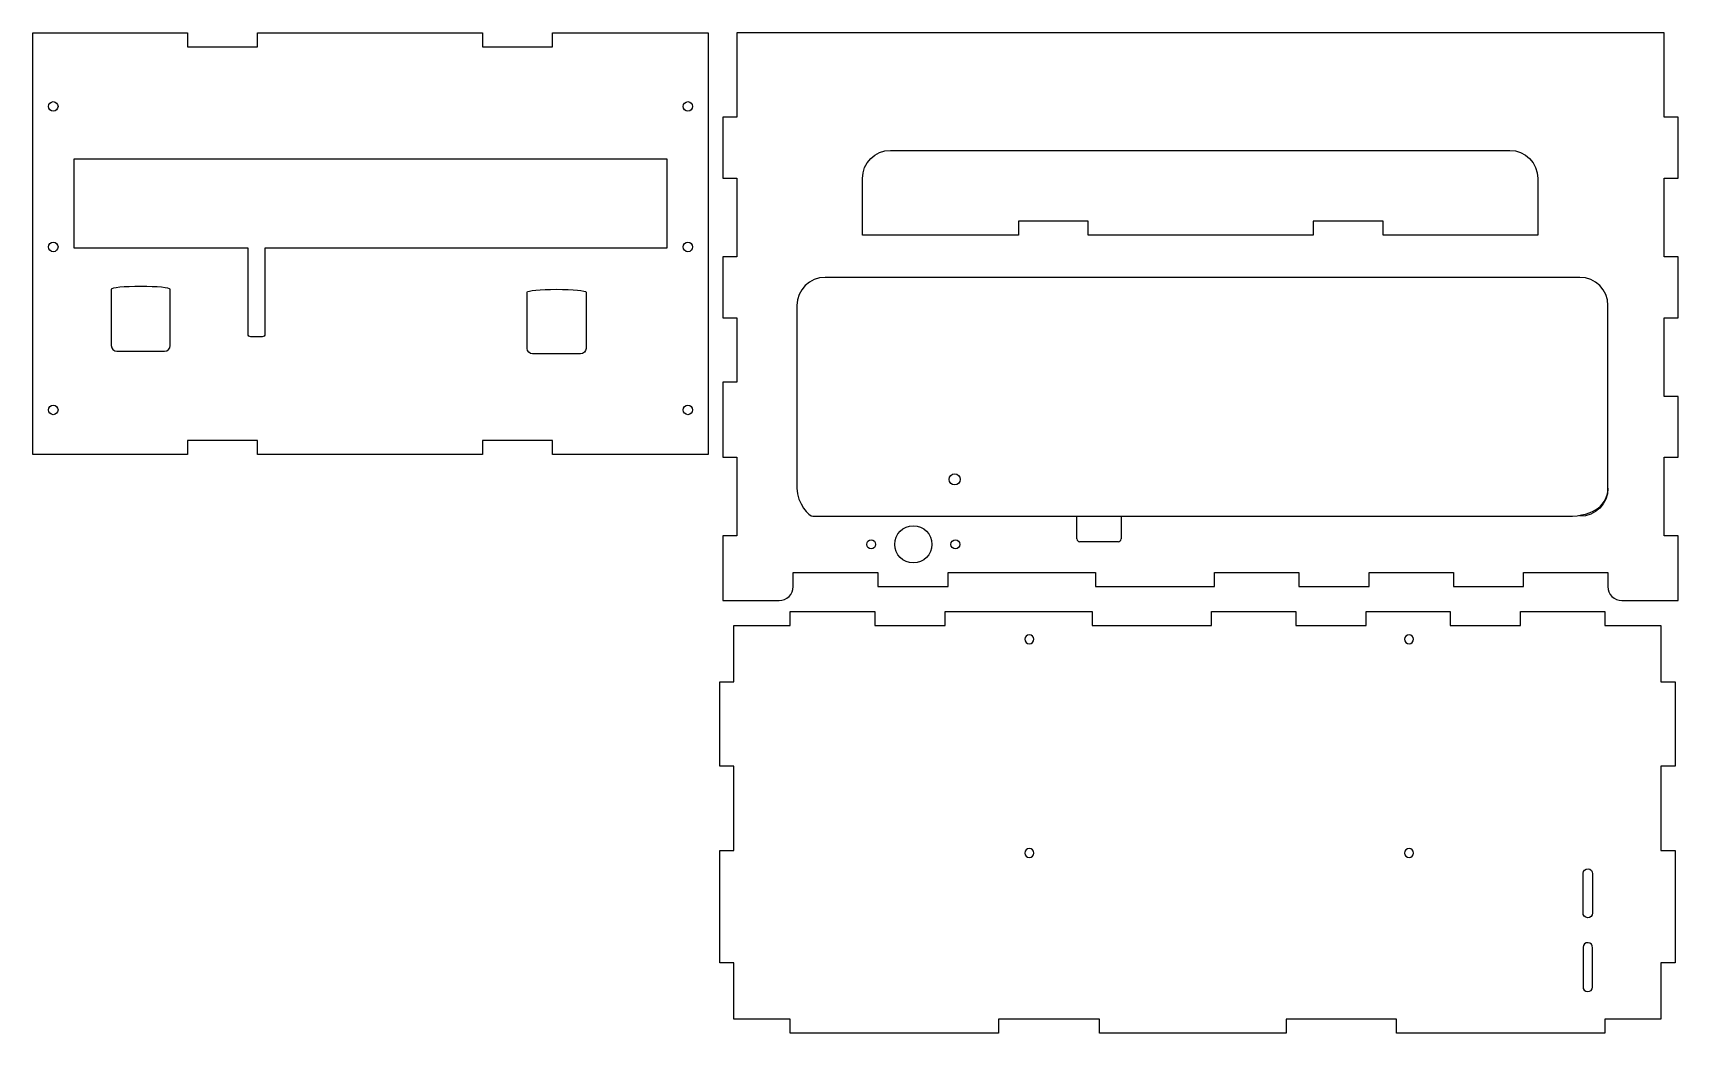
# Model space of a CAD drawing. Extents: x 7 to 593, y 38 to 394.
import ezdxf

# ---------------------------------------------------------------- set-up
doc = ezdxf.new("R2010")
doc.units = 0
doc.layers.add('BrailleRAP_V5_600x400_planche2', color=7, linetype='CONTINUOUS')

msp = doc.modelspace()

# ---------------------------------------------------------------- linework, layer by layer
at = {"layer": 'BrailleRAP_V5_600x400_planche2', "color": 3}
for points in [[(7.141351, 244.312002), (7.141351, 394.312051), (62.2022, 394.312051), (62.2022, 389.312131), (87.044457, 389.312131), (87.044457, 394.312051), (167.202269, 394.312051), (167.202269, 389.312131), (192.044527, 389.312131), (192.044527, 394.312051), (247.531531, 394.312051), (247.531531, 244.312002), (192.044527, 244.312002), (192.044527, 249.311921), (167.202269, 249.311921), (167.202269, 244.312002), (87.044457, 244.312002), (87.044457, 249.311921), (62.2022, 249.311921), (62.2022, 244.312002)], [(14.388147, 366.449275)], [(240.284558, 366.449275)], [(14.388147, 319.849272)], [(240.284558, 319.849272)], [(35.028786, 303.067174)], [(14.388147, 258.449289)], [(240.288227, 261.84929)], [(333.243264, 235.436007)], [(303.928032, 212.312024)], [(313.928011, 212.312024)], [(337.128018, 212.312024)], [(276.669423, 188.395067), (306.826983, 188.395067), (306.826983, 183.395148), (331.826932, 183.395148), (331.826932, 188.395067), (384.248298, 188.395067), (384.248298, 183.395148), (426.669472, 183.395148), (426.669472, 188.395067), (456.66934, 188.395067), (456.66934, 183.395148), (481.66929, 183.395148), (481.66929, 188.395067), (511.669511, 188.395067), (511.669511, 183.395148), (536.66946, 183.395148), (536.66946, 188.395067), (566.669329, 188.395067), (566.669329, 183.395148), (586.669359, 183.395148), (586.669359, 163.395118), (591.669279, 163.395118), (591.669279, 133.395249), (586.669359, 133.395249), (586.669359, 103.395028), (591.669279, 103.395028), (591.669279, 63.394968), (586.669359, 63.394968), (586.669359, 43.394938), (566.669329, 43.394938), (566.669329, 38.395018), (492.488631, 38.395018), (492.488631, 43.394938), (453.291493, 43.394938), (453.291493, 38.395018), (386.748081, 38.395018), (386.748081, 43.394938), (350.850473, 43.394938), (350.850473, 38.395018), (276.669423, 38.395018), (276.669423, 43.394938), (256.669392, 43.394938), (256.669392, 63.394968), (251.669473, 63.394968), (251.669473, 103.395028), (256.669392, 103.395028), (256.669392, 133.395249), (251.669473, 133.395249), (251.669473, 163.395118), (256.669392, 163.395118), (256.669392, 183.395148), (276.669423, 183.395148)], [(361.805423, 176.958929)], [(497.005668, 176.958929)], [(361.805423, 100.858803)], [(497.005668, 100.858803)], [(558.930337, 81.248768)]]:
    msp.add_lwpolyline(points, close=True, dxfattribs=at)
for points in [[(572.761766, 192.312029), (592.761796, 192.312029), (592.761796, 215.312082), (587.761877, 215.312082), (587.761877, 243.312053), (592.761796, 243.312053), (592.761796, 264.978605), (587.761877, 264.978605), (587.761877, 292.978577), (592.761796, 292.978577), (592.761796, 314.645482), (587.761877, 314.645482), (587.761877, 342.645453), (592.761796, 342.645453), (592.761796, 364.312006), (587.761877, 364.312006), (587.761877, 394.311874), (257.76191, 394.311874), (257.76191, 364.312006)], [(257.76191, 364.312006), (252.761991, 364.312006), (252.761991, 342.645453), (257.76191, 342.645453), (257.76191, 314.645482), (252.761991, 314.645482), (252.761991, 292.978577), (257.76191, 292.978577), (257.76191, 269.978525), (252.761991, 269.978525), (252.761991, 243.312053), (257.76191, 243.312053), (257.76191, 215.312082), (252.761991, 215.312082), (252.761991, 192.312029), (272.762021, 192.312029)], [(312.423767, 352.511977), (532.822736, 352.511977)], [(21.838179, 349.447009), (232.83809, 349.447009), (232.83809, 317.704418), (89.727085, 317.704418), (89.727085, 287.145044)], [(83.726335, 287.145044), (83.726335, 317.704418), (21.838179, 317.704418), (21.838179, 349.447009)], [(357.919399, 327.312003), (357.919399, 322.312084), (302.423575, 322.312084), (302.423575, 342.512139)], [(542.822575, 342.512139), (542.822575, 322.312084), (487.761726, 322.312084), (487.761726, 327.312003), (462.919469, 327.312003), (462.919469, 322.312084), (382.76201, 322.312084), (382.76201, 327.312003), (357.919399, 327.312003)], [(557.80667, 307.312043), (289.112424, 307.312043)], [(35.028786, 303.067174), (35.028786, 283.067144)], [(56.028941, 283.067144), (56.028941, 303.067174)], [(183.028797, 282.067125), (183.028797, 302.067155)], [(204.028952, 302.067155), (204.028952, 282.067125)], [(279.112232, 297.311852), (279.112232, 232.311843)], [(567.806508, 232.311843), (567.806508, 297.311852)], [(88.727313, 286.144919), (84.726108, 286.144919)], [(37.028684, 281.067247), (54.028691, 281.067247)], [(202.028702, 280.067228), (185.028694, 280.067228)], [(284.712226, 222.312004), (553.406473, 222.312004)], [(378.745176, 214.24821), (378.745176, 222.312004)], [(394.467952, 222.312039), (394.467952, 214.248245)], [(393.467968, 213.248226), (379.745266, 213.248226)], [(277.76194, 197.311949), (277.76194, 202.311868), (307.9195, 202.311868), (307.9195, 197.311949), (332.91945, 197.311949), (332.91945, 202.311868), (385.340815, 202.311868), (385.340815, 197.311949), (427.761989, 197.311949), (427.761989, 202.311868), (457.761858, 202.311868), (457.761858, 197.311949), (482.761807, 197.311949), (482.761807, 202.311868), (512.762029, 202.311868), (512.762029, 197.311949), (537.761978, 197.311949), (537.761978, 202.311868), (567.761847, 202.311868), (567.761847, 197.311949)], [(558.930337, 81.248768), (558.930337, 95.07166)], [(562.325823, 95.07166), (562.325823, 81.248768)], [(558.930337, 68.771654), (558.930337, 54.948762)], [(562.325823, 54.948762), (562.325823, 68.771654)]]:
    msp.add_lwpolyline(points, dxfattribs=at)
for points in [[(12.688111, 368.149311), (12.688111, 369.088052), (13.449405, 369.849347), (14.388147, 369.849347)], [(14.388147, 369.849347), (15.326889, 369.849347), (16.088183, 369.088052), (16.088183, 368.149311)], [(238.584522, 368.149311), (238.584522, 369.088052), (239.345817, 369.849347), (240.284558, 369.849347)], [(240.284558, 369.849347), (241.2233, 369.849347), (241.984595, 369.088052), (241.984595, 368.149311)], [(14.388147, 366.449275), (13.449405, 366.449275), (12.688111, 367.210216), (12.688111, 368.149311)], [(16.088183, 368.149311), (16.088183, 367.210216), (15.326889, 366.449275), (14.388147, 366.449275)], [(240.284558, 366.449275), (239.345817, 366.449275), (238.584522, 367.210216), (238.584522, 368.149311)], [(241.984595, 368.149311), (241.984595, 367.210216), (241.2233, 366.449275), (240.284558, 366.449275)], [(302.423575, 342.512139), (302.423575, 348.034875), (306.900678, 352.511977), (312.423767, 352.511977)], [(532.822736, 352.511977), (538.345472, 352.511977), (542.822575, 348.034875), (542.822575, 342.512139)], [(12.688111, 318.149235), (12.688111, 319.08833), (13.449405, 319.849272), (14.388147, 319.849272)], [(14.388147, 316.449199), (13.449405, 316.449199), (12.688111, 317.210494), (12.688111, 318.149235)], [(14.388147, 319.849272), (15.326889, 319.849272), (16.088183, 319.08833), (16.088183, 318.149235)], [(16.088183, 318.149235), (16.088183, 317.210494), (15.326889, 316.449199), (14.388147, 316.449199)], [(238.584522, 318.149235), (238.584522, 319.08833), (239.345817, 319.849272), (240.284558, 319.849272)], [(240.284558, 316.449199), (239.345817, 316.449199), (238.584522, 317.210494), (238.584522, 318.149235)], [(240.284558, 319.849272), (241.2233, 319.849272), (241.984595, 319.08833), (241.984595, 318.149235)], [(241.984595, 318.149235), (241.984595, 317.210494), (241.2233, 316.449199), (240.284558, 316.449199)], [(289.112424, 307.312043), (283.589335, 307.312043), (279.112232, 302.834941), (279.112232, 297.311852)], [(567.806508, 297.311852), (567.806508, 302.834941), (563.329406, 307.312043), (557.80667, 307.312043)], [(45.528864, 304.074002), (39.729903, 304.074002), (35.028786, 303.623152), (35.028786, 303.067174)], [(56.028941, 303.067174), (56.028941, 303.623152), (51.327825, 304.074002), (45.528864, 304.074002)], [(183.028797, 302.067155), (183.028797, 302.623133), (187.729914, 303.073983), (193.528875, 303.073983)], [(193.528875, 303.073983), (199.327836, 303.073983), (204.028952, 302.623133), (204.028952, 302.067155)], [(84.726108, 286.144919), (84.17401, 286.144919), (83.726335, 286.592594), (83.726335, 287.145044)], [(89.727085, 287.145044), (89.727085, 286.592594), (89.27941, 286.144919), (88.727313, 286.144919)], [(35.028786, 283.067144), (35.028786, 281.962597), (35.924136, 281.067247), (37.028684, 281.067247)], [(54.028691, 281.067247), (55.133239, 281.067247), (56.028941, 281.962597), (56.028941, 283.067144)], [(185.028694, 280.067228), (183.924147, 280.067228), (183.028797, 280.962578), (183.028797, 282.067125)], [(204.028952, 282.067125), (204.028952, 280.962578), (203.133249, 280.067228), (202.028702, 280.067228)], [(12.688111, 260.149325), (12.688111, 261.088066), (13.449405, 261.849361), (14.388147, 261.849361)], [(14.388147, 258.449289), (13.449405, 258.449289), (12.688111, 259.210583), (12.688111, 260.149325)], [(14.388147, 261.849361), (15.326889, 261.849361), (16.088183, 261.088066), (16.088183, 260.149325)], [(16.088183, 260.149325), (16.088183, 259.210583), (15.326889, 258.449289), (14.388147, 258.449289)], [(238.588191, 260.149254), (238.588191, 261.088349), (239.349486, 261.84929), (240.288227, 261.84929)], [(240.288227, 258.449218), (239.349486, 258.449218), (238.588191, 259.210512), (238.588191, 260.149254)], [(240.288227, 261.84929), (241.226969, 261.84929), (241.988263, 261.088349), (241.988263, 260.149254)], [(241.988263, 260.149254), (241.988263, 259.210512), (241.226969, 258.449218), (240.288227, 258.449218)], [(333.243264, 235.436007), (333.243264, 236.540554), (334.138614, 237.435904), (335.243162, 237.435904)], [(335.243162, 233.43611), (334.138614, 233.43611), (333.243264, 234.33146), (333.243264, 235.436007)], [(335.243162, 237.435904), (336.347709, 237.435904), (337.243412, 236.540554), (337.243412, 235.436007)], [(337.243412, 235.436007), (337.243412, 234.33146), (336.347709, 233.43611), (335.243162, 233.43611)], [(279.112232, 232.311843), (279.112232, 226.789107), (283.589335, 222.312004), (284.712226, 222.312004)], [(553.406473, 222.312004), (563.329406, 222.312004), (567.806508, 226.789107), (567.806508, 232.311843)], [(567.806508, 232.312019), (567.806508, 226.789283), (563.329406, 222.31218), (557.80667, 222.31218)], [(313.928011, 212.312024), (313.928011, 215.957277), (316.882878, 218.912143), (320.528131, 218.912143)], [(320.528131, 218.912143), (324.173031, 218.912143), (327.127897, 215.957277), (327.127897, 212.312024)], [(303.928032, 212.312024), (303.928032, 213.195733), (304.644523, 213.911871), (305.527879, 213.911871)], [(305.527879, 210.712177), (304.644523, 210.712177), (303.928032, 211.428316), (303.928032, 212.312024)], [(305.527879, 213.911871), (306.411587, 213.911871), (307.128079, 213.195733), (307.128079, 212.312024)], [(307.128079, 212.312024), (307.128079, 211.428316), (306.411587, 210.712177), (305.527879, 210.712177)], [(320.528131, 205.711905), (316.882878, 205.711905), (313.928011, 208.666772), (313.928011, 212.312024)], [(327.127897, 212.312024), (327.127897, 208.666772), (324.173031, 205.711905), (320.528131, 205.711905)], [(333.927971, 212.312024), (333.927971, 213.195733), (334.644462, 213.911871), (335.528171, 213.911871)], [(335.528171, 210.712177), (334.644462, 210.712177), (333.927971, 211.428316), (333.927971, 212.312024)], [(335.528171, 213.911871), (336.411526, 213.911871), (337.128018, 213.195733), (337.128018, 212.312024)], [(337.128018, 212.312024), (337.128018, 211.428316), (336.411526, 210.712177), (335.528171, 210.712177)], [(378.745176, 214.24821), (378.745176, 213.696113), (379.192851, 213.248085), (379.745301, 213.248085)], [(393.467968, 213.248226), (394.020065, 213.248226), (394.468093, 213.695901), (394.468093, 214.248351)], [(272.762021, 192.312029), (275.523212, 192.312029), (277.76194, 194.550404), (277.76194, 197.311949)], [(567.761847, 197.311949), (567.761847, 194.550404), (570.000574, 192.312029), (572.761766, 192.312029)], [(361.805423, 180.158976), (360.921714, 180.158976), (360.205575, 179.442485), (360.205575, 178.558776)], [(360.205575, 178.558776), (360.205575, 177.675421), (360.921714, 176.958929), (361.805423, 176.958929)], [(363.40527, 178.558776), (363.40527, 179.442485), (362.689131, 180.158976), (361.805423, 180.158976)], [(361.805423, 176.958929), (362.689131, 176.958929), (363.40527, 177.675421), (363.40527, 178.558776)], [(497.005668, 180.158976), (496.12196, 180.158976), (495.405821, 179.442485), (495.405821, 178.558776)], [(495.405821, 178.558776), (495.405821, 177.675421), (496.12196, 176.958929), (497.005668, 176.958929)], [(498.605868, 178.558776), (498.605868, 179.442485), (497.889376, 180.158976), (497.005668, 180.158976)], [(497.005668, 176.958929), (497.889376, 176.958929), (498.605868, 177.675421), (498.605868, 178.558776)], [(361.805423, 104.05885), (360.921714, 104.05885), (360.205575, 103.342358), (360.205575, 102.45865)], [(360.205575, 102.45865), (360.205575, 101.575294), (360.921714, 100.858803), (361.805423, 100.858803)], [(363.40527, 102.45865), (363.40527, 103.342358), (362.689131, 104.05885), (361.805423, 104.05885)], [(361.805423, 100.858803), (362.689131, 100.858803), (363.40527, 101.575294), (363.40527, 102.45865)], [(497.005668, 104.05885), (496.12196, 104.05885), (495.405821, 103.342358), (495.405821, 102.45865)], [(495.405821, 102.45865), (495.405821, 101.575294), (496.12196, 100.858803), (497.005668, 100.858803)], [(498.605868, 102.45865), (498.605868, 103.342358), (497.889376, 104.05885), (497.005668, 104.05885)], [(497.005668, 100.858803), (497.889376, 100.858803), (498.605868, 101.575294), (498.605868, 102.45865)], [(558.930337, 95.07166), (558.927162, 95.130574), (558.927162, 95.18984), (558.930337, 95.248754)], [(558.930337, 95.248754), (558.979374, 96.186437), (559.779121, 96.90681), (560.716804, 96.857773)], [(560.716804, 96.857773), (561.654135, 96.808737), (562.374507, 96.00899), (562.325823, 95.07166)], [(560.539357, 79.462302), (559.601674, 79.511338), (558.881301, 80.311085), (558.930337, 81.248768)], [(562.325823, 81.071674), (562.276787, 80.133991), (561.47704, 79.413618), (560.539357, 79.462302)], [(562.325823, 81.248768), (562.328646, 81.189854), (562.328646, 81.130588), (562.325823, 81.071674)], [(560.716804, 70.557767), (559.779121, 70.606804), (558.979374, 69.886431), (558.930337, 68.948748)], [(562.325823, 68.771654), (562.374507, 69.708984), (561.654135, 70.508731), (560.716804, 70.557767)], [(558.930337, 68.948748), (558.927162, 68.889834), (558.927162, 68.830568), (558.930337, 68.771654)], [(558.930337, 54.948762), (558.881301, 54.011079), (559.601674, 53.211332), (560.539357, 53.162296)], [(560.539357, 53.162296), (561.47704, 53.113612), (562.276787, 53.833985), (562.325823, 54.771668)], [(562.325823, 54.771668), (562.328646, 54.830582), (562.328646, 54.889848), (562.325823, 54.948762)]]:
    msp.add_open_spline(points, degree=3, dxfattribs=at)

doc.saveas('drawing.dxf')
